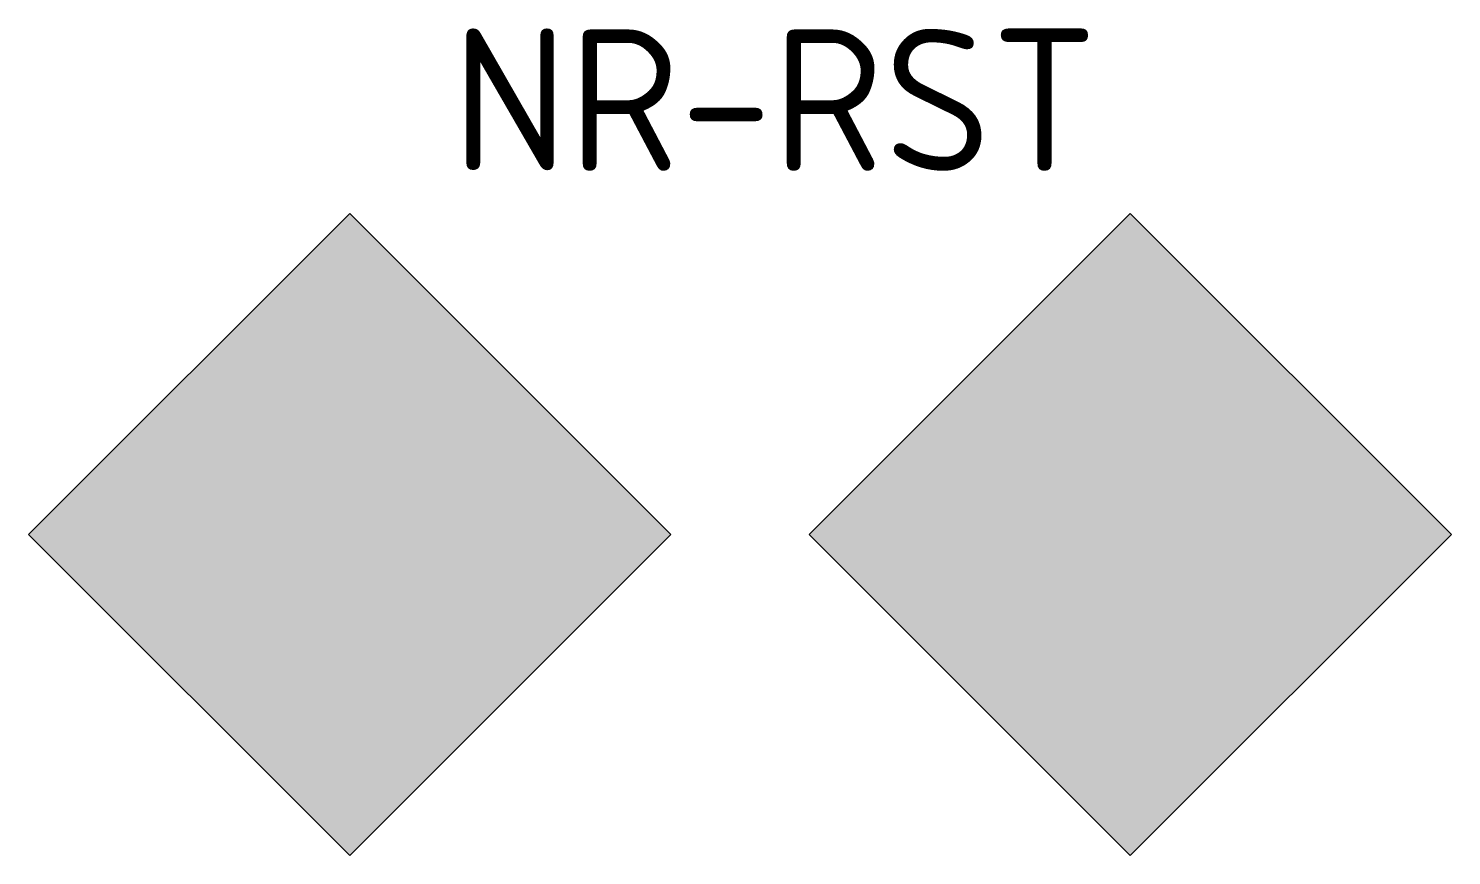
# Model space of a CAD drawing. Header units: metres. Extents: x -12.5 to 12.5, y 0 to 14.6.
import ezdxf
from ezdxf.enums import TextEntityAlignment as Align

# ---------------------------------------------------------------- set-up
doc = ezdxf.new("R2010")
doc.units = ezdxf.units.M
doc.styles.add('NLCS-ISO', font='NLCS-ISO.ttf')

msp = doc.modelspace()

# ---------------------------------------------------------------- hatches: boundary and pattern name
at = {"true_color": 0xf7b500}
h = msp.add_hatch(color=40, dxfattribs=at)
h.dxf.hatch_style = 1
h.paths.add_polyline_path([(-6.871, 0), (-1.215, 5.657), (-6.871, 11.314), (-12.528, 5.657)])
h = msp.add_hatch(color=40, dxfattribs=at)
h.dxf.hatch_style = 1
h.paths.add_polyline_path([(6.871, 0), (12.528, 5.657), (6.871, 11.314), (1.215, 5.657)])

# ---------------------------------------------------------------- linework, layer by layer
at = {"color": 40}
for points in [[(-6.871, 0), (-1.215, 5.657), (-6.871, 11.314), (-12.528, 5.657)], [(6.871, 0), (12.528, 5.657), (6.871, 11.314), (1.215, 5.657)]]:
    msp.add_lwpolyline(points, close=True, dxfattribs=at)

# ---------------------------------------------------------------- texts
at = {"style": 'NLCS-ISO'}
msp.add_attdef('NR-RST', text='D.1b', height=2.5, dxfattribs=at).set_placement((0.612, 11.314), align=Align.BOTTOM_CENTER)

doc.saveas('drawing.dxf')
